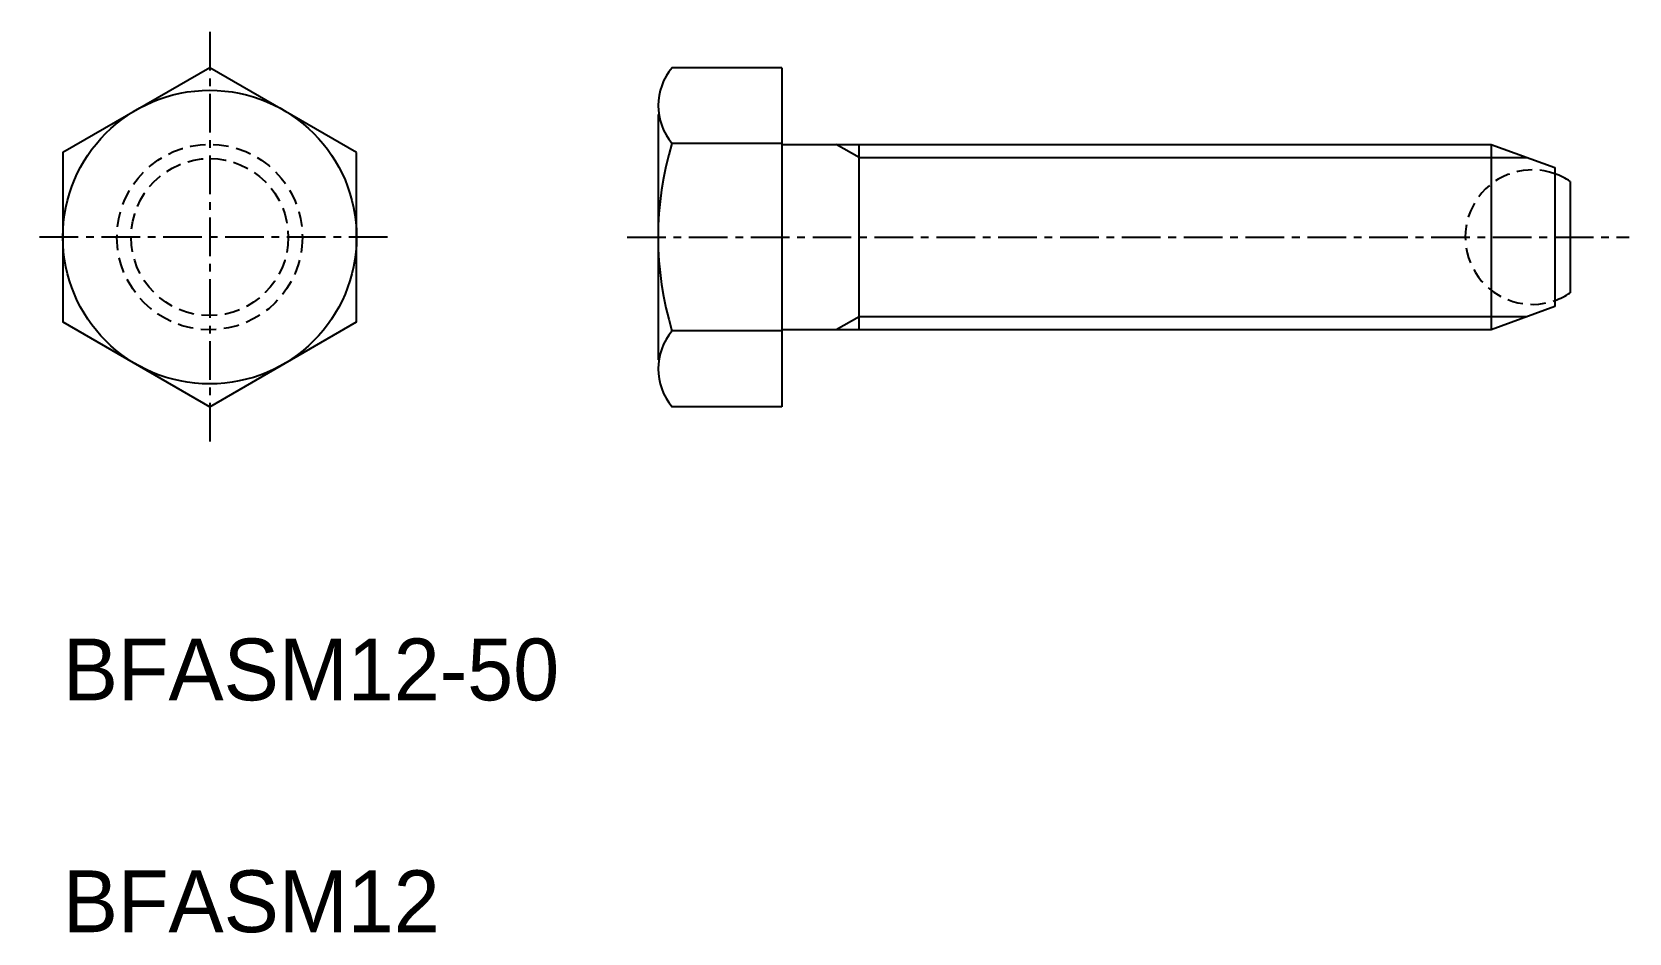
# Model space of a CAD drawing. Extents: x -3418 to -3314, y -812 to -754.
import ezdxf

# ---------------------------------------------------------------- set-up
doc = ezdxf.new("R2010")
doc.units = 0
doc.header["$LTSCALE"] = 2
doc.linetypes.add('CENTER', pattern=[2, 1.25, -0.25, 0.25, -0.25])
doc.linetypes.add('DASHED', pattern=[0.75, 0.5, -0.25])
doc.layers.get('0').update_dxf_attribs({"linetype": 'CONTINUOUS'})
doc.layers.add('CENTER', color=1, linetype='CENTER')

msp = doc.modelspace()

# ---------------------------------------------------------------- linework, layer by layer
at = {"color": 7, "linetype": 'CONTINUOUS'}
for p, q in [((-3369.21, -756.01), (-3376.31, -756.01)), ((-3369.21, -756.01), (-3369.21, -777.94)), ((-3377.21, -759.04), (-3377.21, -774.91)), ((-3369.21, -760.91), (-3376.31, -760.91)), ((-3369.21, -773.04), (-3376.31, -773.04)), ((-3369.21, -777.94), (-3376.31, -777.94))]:
    msp.add_line(p, q, dxfattribs=at)
for p, q in [((-3369.21, -760.97), (-3323.33, -760.97)), ((-3364.21, -772.97), (-3364.21, -760.97)), ((-3323.33, -760.97), (-3319.21, -762.47)), ((-3323.33, -760.97), (-3323.33, -772.97)), ((-3319.21, -762.47), (-3319.21, -771.47)), ((-3318.21, -763.37), (-3318.21, -770.57)), ((-3319.21, -771.47), (-3323.33, -772.97)), ((-3323.33, -772.97), (-3369.21, -772.97))]:
    msp.add_line(p, q)
at = {"color": 3, "linetype": 'CONTINUOUS'}
for p, q in [((-3364.21, -761.82), (-3365.68, -760.97)), ((-3364.21, -772.12), (-3365.68, -772.97))]:
    msp.add_line(p, q, dxfattribs=at)
at = {"color": 3}
for p, q in [((-3364.21, -761.82), (-3320.99, -761.82)), ((-3320.99, -772.12), (-3364.21, -772.12))]:
    msp.add_line(p, q, dxfattribs=at)
at = {"color": 7, "linetype": 'CONTINUOUS'}
msp.add_lwpolyline([(-3396.71, -761.49), (-3406.21, -756.01), (-3415.71, -761.49), (-3415.71, -772.46), (-3406.21, -777.94), (-3396.71, -772.46)], close=True, dxfattribs=at)
msp.add_circle((-3406.21, -766.97), 9.5, dxfattribs=at)
at = {"color": 3, "linetype": 'DASHED'}
for radius in [6, 5.08]:
    msp.add_circle((-3406.21, -766.97), radius, dxfattribs=at)
at = {"color": 7, "linetype": 'CONTINUOUS'}
for centre, radius, start, end in [((-3373.4, -758.46), 3.8, 139.8091, 220.1909), ((-3356.33, -766.97), 20.88, 163.1191, 196.8809), ((-3373.4, -775.49), 3.8, 139.8091, 220.1909)]:
    msp.add_arc(centre, radius, start, end, dxfattribs=at)
at = {"color": 3, "linetype": 'DASHED'}
msp.add_arc((-3320.65, -766.97), 4.35, 70.643, 289.357, dxfattribs=at)
for start, end in [(55.8516, 70.643), (289.357, 304.1484)]:
    msp.add_arc((-3320.65, -766.97), 4.35, start, end)
at = {"layer": 'CENTER', "color": 1, "linetype": 'CENTER'}
for p, q in [((-3406.21, -753.7), (-3406.21, -780.25)), ((-3394.71, -766.97), (-3417.71, -766.97)), ((-3379.21, -766.97), (-3314.41, -766.97))]:
    msp.add_line(p, q, dxfattribs=at)

# ---------------------------------------------------------------- texts
for s, p in [('BFASM12-50', (-3415.71, -796.94)), ('BFASM12', (-3415.71, -811.94))]:
    msp.add_text(s, height=4).set_placement(p)

doc.saveas('drawing.dxf')
